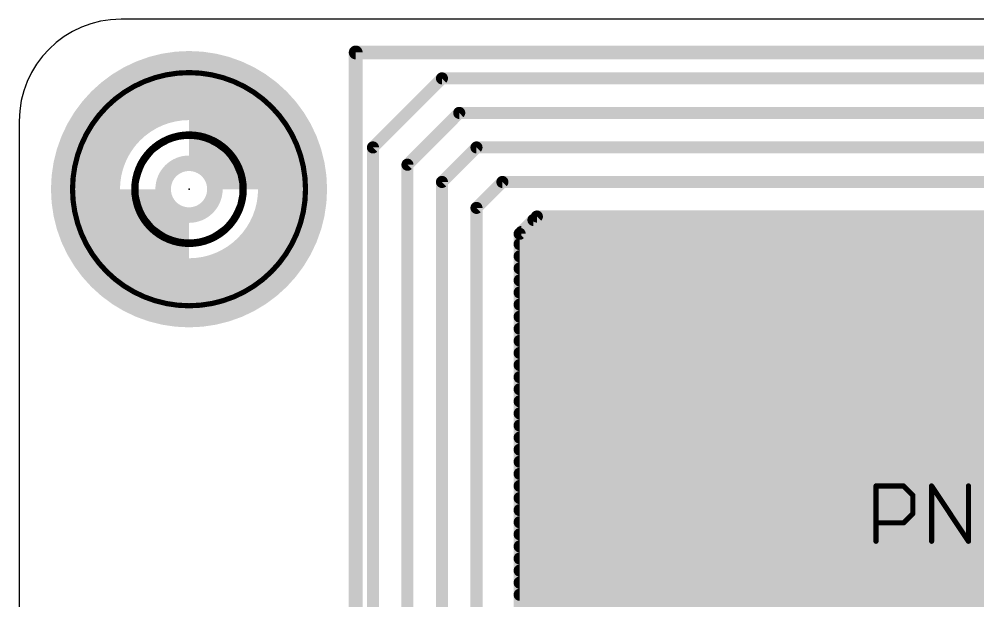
# Model space of a CAD drawing. Extents: x -60 to 60, y 0 to 50.
# Drawn here: x -60 to -31.78, y 32.89 to 50 of the extents above; entities that cross this region are included whole.
import ezdxf

# ---------------------------------------------------------------- set-up
doc = ezdxf.new("R2010")
doc.units = 0
for name, color, linetype in [('1', 12, 'CONTINUOUS'), ('16', 132, 'CONTINUOUS'), ('20', 53, 'CONTINUOUS'), ('21', 53, 'CONTINUOUS'), ('23', 53, 'CONTINUOUS'), ('39', 12, 'CONTINUOUS'), ('40', 132, 'CONTINUOUS'), ('41', 12, 'CONTINUOUS'), ('42', 132, 'CONTINUOUS'), ('51', 253, 'CONTINUOUS')]:
    doc.layers.add(name, color=color, linetype=linetype)

msp = doc.modelspace()

# ---------------------------------------------------------------- linework, layer by layer
at = {"layer": '1', "const_width": 0.3556}
for points in [[(-49.586, 46.228), (-47.554, 48.26)], [(-47.554, 48.26), (6.548, 48.26)], [(-47.046, 47.244), (-48.57, 45.72)], [(-47.046, 47.244), (5.786, 47.244)], [(-49.586, 25.654), (-49.586, 46.228)], [(-46.538, 46.228), (-47.554, 45.212)], [(-46.538, 46.228), (5.024, 46.228)], [(-48.57, 45.72), (-48.57, 26.162)], [(-47.554, 45.212), (-47.554, 25.654)], [(-46.538, 44.45), (-45.776, 45.212)], [(-45.776, 45.212), (4.516, 45.212)], [(-46.538, 26.162), (-46.538, 44.45)]]:
    msp.add_lwpolyline(points, dxfattribs=at)
at = {"layer": '1', "const_width": 0.1778}
for points in [[(-47.554, 48.3489, 1), (-47.554, 48.1711)], [(-47.4911, 48.1971, 1), (-47.6169, 48.3229)], [(-47.046, 47.3329, 1), (-47.046, 47.1551)], [(-46.9831, 47.1811, 1), (-47.1089, 47.3069)], [(-49.6489, 46.2909, 1), (-49.5231, 46.1651)], [(-49.4971, 46.228, 1), (-49.6749, 46.228)], [(-46.538, 46.3169, 1), (-46.538, 46.1391)], [(-46.4751, 46.1651, 1), (-46.6009, 46.2909)], [(-48.6329, 45.7829, 1), (-48.5071, 45.6571)], [(-48.4811, 45.72, 1), (-48.6589, 45.72)], [(-47.6169, 45.2749, 1), (-47.4911, 45.1491)], [(-47.4651, 45.212, 1), (-47.6429, 45.212)], [(-45.776, 45.3009, 1), (-45.776, 45.1231)], [(-45.7131, 45.1491, 1), (-45.8389, 45.2749)], [(-46.6009, 44.5129, 1), (-46.4751, 44.3871)], [(-46.4491, 44.45, 1), (-46.6269, 44.45)]]:
    msp.add_lwpolyline(points, format="xyb", dxfattribs=at)
at = {"layer": '16', "const_width": 0.4064}
for points in [[(58.618, 49.022), (-50.094, 49.022)], [(-50.094, 49.022), (-50.094, 1.778)]]:
    msp.add_lwpolyline(points, dxfattribs=at)
at = {"layer": '16', "const_width": 0.2032}
for points in [[(-50.094, 49.1236, 1), (-50.094, 48.9204)], [(-49.9924, 49.022, 1), (-50.1956, 49.022)]]:
    msp.add_lwpolyline(points, format="xyb", dxfattribs=at)
at = {"layer": '20'}
for p, q in [((57, 50), (-57, 50)), ((-60, 47), (-60, 3))]:
    msp.add_line(p, q, dxfattribs=at)
msp.add_circle((-55, 45), 1.5, dxfattribs=at)
msp.add_arc((-57, 47), 3, 90, 180, dxfattribs=at)
at = {"layer": '21'}
for points, const_width in [([(-55, 41.571, 1), (-55, 48.429, 1), (-55, 41.571)], 0.1524), ([(-55, 43.4, 1), (-55, 46.6, 1), (-55, 43.4)], 0.2032), ([(-34.7397, 36.2712, 1), (-34.8159, 36.2712)], 0.0762), ([(-34.7778, 36.3093, 1), (-34.7778, 36.2331)], 0.0762), ([(-33.9374, 36.2981, 1), (-33.9912, 36.2442)], 0.0762), ([(-33.9643, 36.2331, 1), (-33.9643, 36.3093)], 0.0762), ([(-33.1025, 36.2712, 1), (-33.1787, 36.2712)], 0.0762), ([(-33.1089, 36.2923, 1), (-33.1723, 36.2501)], 0.0762), ([(-32.0179, 36.2712, 1), (-32.0941, 36.2712)], 0.0762), ([(-33.655, 36, 1), (-33.7312, 36)], 0.0762), ([(-33.7201, 35.9731, 1), (-33.6662, 36.027)], 0.0762), ([(-33.7312, 35.4577, 1), (-33.655, 35.4577)], 0.0762), ([(-33.6662, 35.4308, 1), (-33.7201, 35.4846)], 0.0762), ([(-34.7778, 35.2246, 1), (-34.7778, 35.1484)], 0.0762), ([(-33.9912, 35.2135, 1), (-33.9374, 35.1596)], 0.0762), ([(-33.9643, 35.1484, 1), (-33.9643, 35.2246)], 0.0762), ([(-34.8159, 34.6442, 1), (-34.7397, 34.6442)], 0.0762), ([(-33.1787, 34.6442, 1), (-33.1025, 34.6442)], 0.0762), ([(-32.0941, 34.6442, 1), (-32.0179, 34.6442)], 0.0762), ([(-32.0877, 34.6231, 1), (-32.0243, 34.6653)], 0.0762)]:
    msp.add_lwpolyline(points, format="xyb", dxfattribs=dict(at, const_width=const_width))
at = {"layer": '21', "const_width": 0.1524}
for points in [[(-34.7778, 34.6442), (-34.7778, 36.2712)], [(-34.7778, 36.2712), (-33.9643, 36.2712)], [(-33.9643, 36.2712), (-33.6931, 36)], [(-33.1406, 34.6442), (-33.1406, 36.2712)], [(-33.1406, 36.2712), (-32.056, 34.6442)], [(-32.056, 34.6442), (-32.056, 36.2712)], [(-33.6931, 36), (-33.6931, 35.4577)], [(-33.6931, 35.4577), (-33.9643, 35.1865)], [(-33.9643, 35.1865), (-34.7778, 35.1865)]]:
    msp.add_lwpolyline(points, dxfattribs=at)
at = {"layer": '23'}
msp.add_point((-55, 45), dxfattribs=at)
at = {"layer": '39', "const_width": 2.032}
msp.add_lwpolyline([(-55, 41.952, 1), (-55, 48.048, 1), (-55, 41.952)], format="xyb", dxfattribs=at)
at = {"layer": '40', "const_width": 2.032}
msp.add_lwpolyline([(-55, 41.952, 1), (-55, 48.048, 1), (-55, 41.952)], format="xyb", dxfattribs=at)
at = {"layer": '41', "const_width": 2.032}
msp.add_lwpolyline([(-55, 41.952, 1), (-55, 48.048, 1), (-55, 41.952)], format="xyb", dxfattribs=at)
at = {"layer": '42'}
for points, const_width in [([(-55, 41.952, 1), (-55, 48.048, 1), (-55, 41.952)], 2.032), ([(-44.76, 44.2849, 1), (-44.76, 44.1071)], 0.1778), ([(-44.6971, 44.1331, 1), (-44.8229, 44.2589)], 0.1778), ([(-44.8616, 44.1833, 1), (-44.8616, 44.0055)], 0.1778), ([(-45.3309, 43.7509, 1), (-45.2051, 43.6251)], 0.1778), ([(-45.1791, 43.688, 1), (-45.3569, 43.688)], 0.1778), ([(-45.2172, 43.8277, 1), (-45.2172, 43.6499)], 0.1778), ([(-45.268, 43.4721, 1), (-45.268, 43.2943)], 0.1778), ([(-45.268, 43.1165, 1), (-45.268, 42.9387)], 0.1778), ([(-45.268, 42.7609, 1), (-45.268, 42.5831)], 0.1778), ([(-45.268, 42.4053, 1), (-45.268, 42.2275)], 0.1778), ([(-45.268, 42.0497, 1), (-45.268, 41.8719)], 0.1778), ([(-45.268, 41.6941, 1), (-45.268, 41.5163)], 0.1778), ([(-45.268, 41.3385, 1), (-45.268, 41.1607)], 0.1778), ([(-45.268, 40.9829, 1), (-45.268, 40.8051)], 0.1778), ([(-45.268, 40.6273, 1), (-45.268, 40.4495)], 0.1778), ([(-45.268, 40.2717, 1), (-45.268, 40.0939)], 0.1778), ([(-45.268, 39.9161, 1), (-45.268, 39.7383)], 0.1778), ([(-45.268, 39.5605, 1), (-45.268, 39.3827)], 0.1778), ([(-45.268, 39.2049, 1), (-45.268, 39.0271)], 0.1778), ([(-45.268, 38.8493, 1), (-45.268, 38.6715)], 0.1778), ([(-45.268, 38.4937, 1), (-45.268, 38.3159)], 0.1778), ([(-45.268, 38.1381, 1), (-45.268, 37.9603)], 0.1778), ([(-45.268, 37.7825, 1), (-45.268, 37.6047)], 0.1778), ([(-45.268, 37.4269, 1), (-45.268, 37.2491)], 0.1778), ([(-45.268, 37.0713, 1), (-45.268, 36.8935)], 0.1778), ([(-45.268, 36.7157, 1), (-45.268, 36.5379)], 0.1778), ([(-45.268, 36.3601, 1), (-45.268, 36.1823)], 0.1778), ([(-45.268, 36.0045, 1), (-45.268, 35.8267)], 0.1778), ([(-45.268, 35.6489, 1), (-45.268, 35.4711)], 0.1778), ([(-45.268, 35.2933, 1), (-45.268, 35.1155)], 0.1778), ([(-45.268, 34.9377, 1), (-45.268, 34.7599)], 0.1778), ([(-45.268, 34.5821, 1), (-45.268, 34.4043)], 0.1778), ([(-45.268, 34.2265, 1), (-45.268, 34.0487)], 0.1778), ([(-45.268, 33.8709, 1), (-45.268, 33.6931)], 0.1778), ([(-45.268, 33.5153, 1), (-45.268, 33.3375)], 0.1778), ([(-45.268, 33.1597, 1), (-45.268, 32.9819)], 0.1778)]:
    msp.add_lwpolyline(points, format="xyb", dxfattribs=dict(at, const_width=const_width))
at = {"layer": '42', "const_width": 0.3556}
for points in [[(-45.268, 43.688), (-44.76, 44.196)], [(-44.76, 44.196), (3.5, 44.196)], [(-44.8616, 44.0944), (3.6016, 44.0944)], [(-45.268, 6.858), (-45.268, 43.688)], [(-45.2172, 43.7388), (3.9572, 43.7388)], [(-45.268, 43.3832), (4.008, 43.3832)], [(-45.268, 43.0276), (4.008, 43.0276)], [(-45.268, 42.672), (4.008, 42.672)], [(-45.268, 42.3164), (4.008, 42.3164)], [(-45.268, 41.9608), (4.008, 41.9608)], [(-45.268, 41.6052), (4.008, 41.6052)], [(-45.268, 41.2496), (4.008, 41.2496)], [(-45.268, 40.894), (4.008, 40.894)], [(-45.268, 40.5384), (4.008, 40.5384)], [(-45.268, 40.1828), (4.008, 40.1828)], [(-45.268, 39.8272), (4.008, 39.8272)], [(-45.268, 39.4716), (4.008, 39.4716)], [(-45.268, 39.116), (4.008, 39.116)], [(-45.268, 38.7604), (4.008, 38.7604)], [(-45.268, 38.4048), (4.008, 38.4048)], [(-45.268, 38.0492), (4.008, 38.0492)], [(-45.268, 37.6936), (4.008, 37.6936)], [(-45.268, 37.338), (4.008, 37.338)], [(-45.268, 36.9824), (4.008, 36.9824)], [(-45.268, 36.6268), (4.008, 36.6268)], [(-45.268, 36.2712), (4.008, 36.2712)], [(-45.268, 35.9156), (4.008, 35.9156)], [(-45.268, 35.56), (4.008, 35.56)], [(-45.268, 35.2044), (4.008, 35.2044)], [(-45.268, 34.8488), (4.008, 34.8488)], [(-45.268, 34.4932), (4.008, 34.4932)], [(-45.268, 34.1376), (4.008, 34.1376)], [(-45.268, 33.782), (4.008, 33.782)], [(-45.268, 33.4264), (4.008, 33.4264)], [(-45.268, 33.0708), (4.008, 33.0708)], [(-45.268, 32.7152), (4.008, 32.7152)]]:
    msp.add_lwpolyline(points, dxfattribs=at)
at = {"layer": '51'}
for points, const_width in [([(-52.841, 45, 0.4142), (-55, 47.159)], 2.4892), ([(-57.159, 45, 0.4142), (-55, 42.841)], 2.4892), ([(-55, 44.238, 1), (-55, 45.762, 1), (-55, 44.238)], 0.4572)]:
    msp.add_lwpolyline(points, format="xyb", dxfattribs=dict(at, const_width=const_width))

doc.saveas('drawing.dxf')
